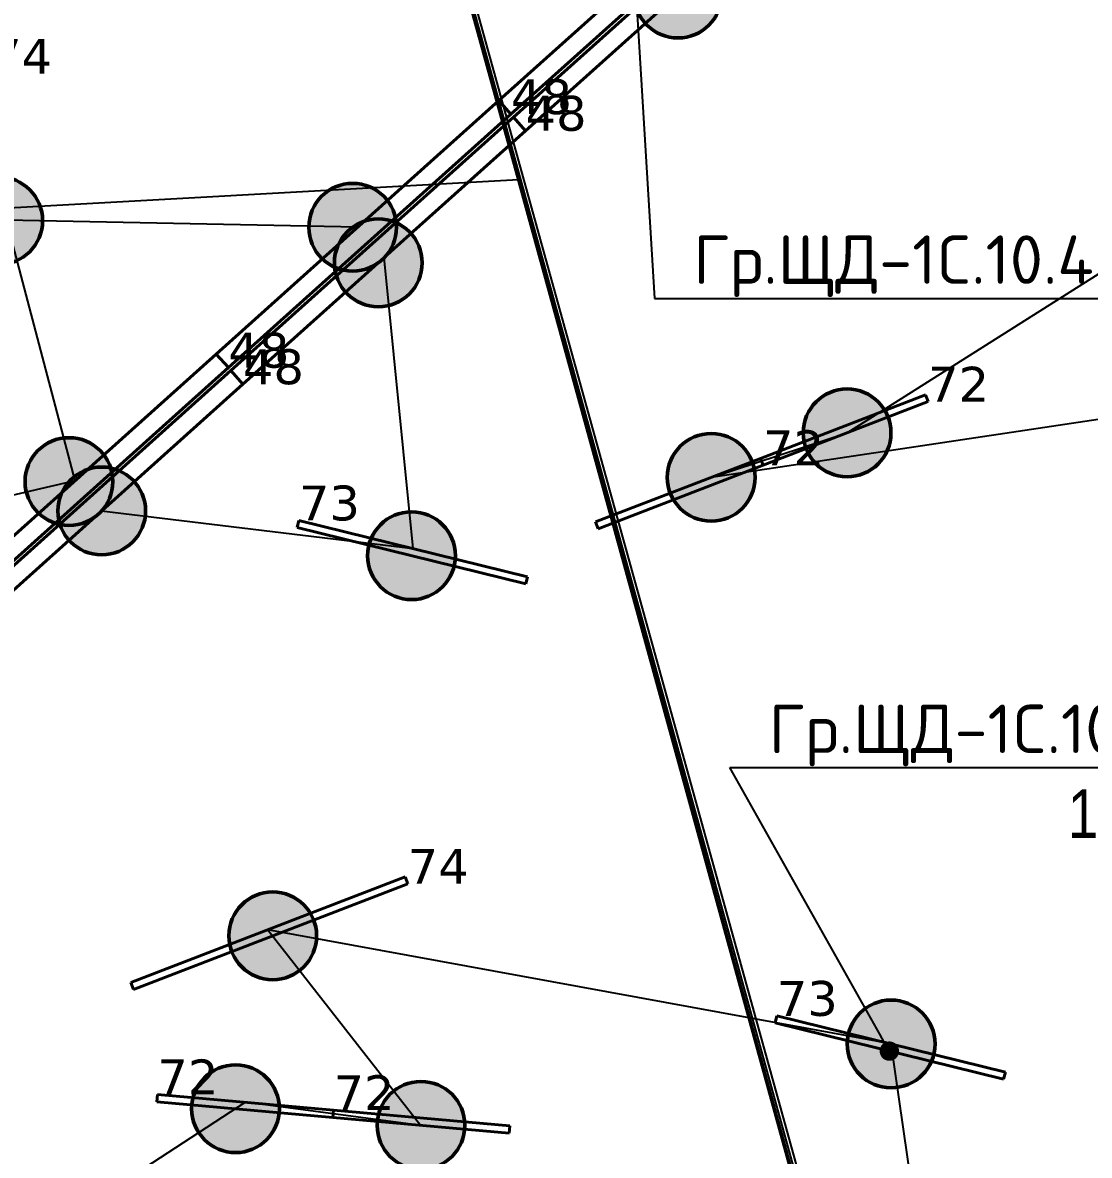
# Model space of a CAD drawing. Header units: millimetres. Extents: x -243740 to 150609, y -473655 to -165121.
# Drawn here: x 22105 to 27606, y -380475 to -374633 of the extents above; entities that cross this region are included whole.
import ezdxf
from ezdxf import colors
from ezdxf.entities.mleader import LeaderData, LeaderLine
from ezdxf.enums import TextEntityAlignment as Align
from ezdxf.math import Vec2, Vec3

# ---------------------------------------------------------------- set-up
doc = ezdxf.new("R2010")
doc.units = ezdxf.units.MM
doc.linetypes.add('Штрих', pattern=[6.35, 3.175, -3.175])
for name, color, linetype in [('_HMI', 6, 'Continuous'), ('_Гр.ЩД-1C.10.4.I10.1', 6, 'Continuous'), ('_Гр.ЩД-1C.10.4.I7.2', 6, 'Continuous'), ('_Гр.ЩД-1C.10.4.I7.3', 6, 'Continuous'), ('_Гр.ЩД-1C.10.4.I7.5', 6, 'Continuous'), ('_Гр.ЩД-1C.10.4.I7.6', 6, 'Continuous'), ('_Гр.ЩД-1C.10.4.I8.5', 6, 'Continuous'), ('_Гр.ЩД-1C.10.4.I9.2', 6, 'Continuous'), ('_Гр.ЩД-1C.10.4.I9.3', 6, 'Continuous'), ('_Гр.ЩД-1C.10.4.I9.6', 6, 'Continuous'), ('Вставка', 252, 'Continuous')]:
    doc.layers.add(name, color=color, linetype=linetype)
for name, color, linetype, lineweight in [('_освещение_dali', 3, 'Continuous', 50), ('A-ANNO-DIMS', 7, 'Continuous', 9), ('DLX_FL1_LUM 222', 5, 'Continuous', 40), ('DLX_LUM 12', 5, 'Continuous', 40), ('DLX_LUM 6', 5, 'Continuous', 40), ('DLX_LUM 9', 5, 'Continuous', 40), ('АР_монолит', 252, 'Continuous', 50)]:
    doc.layers.add(name, color=color, linetype=linetype, lineweight=lineweight)
doc.styles.add('GOST 2.304', font='')
doc.styles.add('ISOCPEUR', font='isocpeur.ttf')
doc.styles.get("Standard").update_dxf_attribs({"font": 'ARIALN.TTF'})
doc.styles.add('TableTextStyle', font='')
doc.styles.get('GOST 2.304').set_extended_font_data('GOST Common')
doc.styles.get('TableTextStyle').set_extended_font_data('VERDANA.TTF')
doc.linetypes.add('Truba', pattern='A,3e-05,[4,MSH_7,S=1,R=0,X=0,Y=0],-3.022072', length=3.022102)
doc.dimstyles.new('М-200', dxfattribs={"dimtxt": 400, "dimasz": 160, "dimexe": 200, "dimexo": 400, "dimgap": 50, "dimtad": 1, "dimdec": 0, "dimzin": 0, "dimdsep": 46, "dimtxsty": 'GOST 2.304', "dimblk": 'ARCHTICK', "dimcen": 180, "dimdle": 200, "dimadec": 0, "dimazin": 0, "dimtfac": 1, "dimtdec": 0, "dimtmove": 1, "dimatfit": 0, "dimfxl": 1, "dimtolj": 1, "dimtzin": 0, "dimarcsym": 0})

# ---------------------------------------------------------------- blocks, each defined once
blk = doc.blocks.new('_ArchTick')
at = {"color": 0, "linetype": 'ByBlock', "const_width": 0.15}
blk.add_lwpolyline([(-0.5, -0.5), (0.5, 0.5)], dxfattribs=at)
blk = doc.blocks.new('*D46')
at = {"layer": 'A-ANNO-DIMS', "color": 0, "lineweight": -2, "transparency": 16777216}
blk.add_arc((-165703.8, -113309.3), 107894.2, 269.999998, 325.999999, dxfattribs=at)
at = {"layer": 'Defpoints', "color": 0, "lineweight": 30, "transparency": 16777216}
for p in [(-165703.8, -113309.3), (-165703.8, -113309.3), (-75741.3, -173989.8), (-131171, -215527.9), (-165703.8, -221903.3)]:
    blk.add_point(p, dxfattribs=at)
at = {"layer": 'A-ANNO-DIMS', "color": 0, "lineweight": -2, "transparency": 16777216, "xscale": 160, "yscale": 160, "zscale": 160}
for p, rotation in [((-76255.4, -173643), 55.99999895826774), ((-165703.8, -221203.5), 179.9999981265246)]:
    blk.add_blockref('_ArchTick', p, dxfattribs=dict(at, rotation=rotation))
at = {"layer": 'A-ANNO-DIMS', "color": 0, "transparency": 16777216, "insert": (-114299.5, -207822), "char_height": 400, "attachment_point": 5, "rotation": 28.54122, "style": 'GOST 2.304'}
blk.add_mtext('\\A1;56,0%%D', dxfattribs=at)
blk = doc.blocks.new('A$Caabd1818')
at = {"layer": 'DLX_FL1_LUM 222'}
for points in [[(20590.8, 22487, 0), (22048.4, 23794.4, 0)], [(22048.4, 23794.4, 0), (20590.8, 22487, 0)], [(22048.4, 23794.4, 0), (20590.8, 22487, 0)], [(20590.8, 22487, 0), (22048.4, 23794.4, 0)], [(22111.1, 23724.5, 0), (20653.6, 22417, 0)], [(20653.6, 22417, 0), (22111.1, 23724.5, 0)], [(20653.6, 22417, 0), (22111.1, 23724.5, 0)], [(22111.1, 23724.5, 0), (20653.6, 22417, 0)], [(20666.4, 22401.6, 0), (22123.9, 23709, 0)], [(22123.9, 23709, 0), (20666.4, 22401.6, 0)], [(22123.9, 23709, 0), (20666.4, 22401.6, 0)], [(20666.4, 22401.6, 0), (22123.9, 23709, 0)], [(22186.7, 23639.1, 0), (20729.1, 22331.6, 0)], [(20729.1, 22331.6, 0), (22186.7, 23639.1, 0)], [(20729.1, 22331.6, 0), (22186.7, 23639.1, 0)], [(22186.7, 23639.1, 0), (20729.1, 22331.6, 0)], [(19133.3, 21179.6, 0), (20590.8, 22487, 0)], [(20590.8, 22487, 0), (19133.3, 21179.6, 0)], [(20590.8, 22487, 0), (19133.3, 21179.6, 0)], [(19133.3, 21179.6, 0), (20590.8, 22487, 0)], [(20590.8, 22487, 0), (20590.8, 22487, 0)], [(20653.6, 22417, 0), (20590.8, 22487, 0)], [(20590.8, 22487, 0), (20590.8, 22487, 0)], [(20590.8, 22487, 0), (20653.6, 22417, 0)], [(20590.8, 22487, 0), (20653.6, 22417, 0)], [(20653.6, 22417, 0), (20590.8, 22487, 0)], [(20590.8, 22487, 0), (20590.8, 22487, 0)], [(20590.8, 22487, 0), (20653.6, 22417, 0)], [(20653.6, 22417, 0), (20590.8, 22487, 0)], [(20590.8, 22487, 0), (20590.8, 22487, 0)], [(20653.6, 22417, 0), (20590.8, 22487, 0)], [(20590.8, 22487, 0), (20653.6, 22417, 0)], [(20653.6, 22417, 0), (19196.1, 21109.6, 0)], [(19196.1, 21109.6, 0), (20653.6, 22417, 0)], [(19196.1, 21109.6, 0), (20653.6, 22417, 0)], [(20653.6, 22417, 0), (19196.1, 21109.6, 0)], [(19208.9, 21094.2, 0), (20666.4, 22401.6, 0)], [(20666.4, 22401.6, 0), (19208.9, 21094.2, 0)], [(20666.4, 22401.6, 0), (19208.9, 21094.2, 0)], [(19208.9, 21094.2, 0), (20666.4, 22401.6, 0)], [(20653.6, 22417, 0), (20653.6, 22417, 0)], [(20653.6, 22417, 0), (20653.6, 22417, 0)], [(20653.6, 22417, 0), (20653.6, 22417, 0)], [(20653.6, 22417, 0), (20653.6, 22417, 0)], [(20666.4, 22401.6, 0), (20666.4, 22401.6, 0)], [(20729.1, 22331.6, 0), (20666.4, 22401.6, 0)], [(20666.4, 22401.6, 0), (20666.4, 22401.6, 0)], [(20666.4, 22401.6, 0), (20729.1, 22331.6, 0)], [(20666.4, 22401.6, 0), (20729.1, 22331.6, 0)], [(20729.1, 22331.6, 0), (20666.4, 22401.6, 0)], [(20666.4, 22401.6, 0), (20666.4, 22401.6, 0)], [(20666.4, 22401.6, 0), (20729.1, 22331.6, 0)], [(20729.1, 22331.6, 0), (20666.4, 22401.6, 0)], [(20666.4, 22401.6, 0), (20666.4, 22401.6, 0)], [(20729.1, 22331.6, 0), (20666.4, 22401.6, 0)], [(20666.4, 22401.6, 0), (20729.1, 22331.6, 0)], [(20729.1, 22331.6, 0), (19271.6, 21024.2, 0)], [(19271.6, 21024.2, 0), (20729.1, 22331.6, 0)], [(19271.6, 21024.2, 0), (20729.1, 22331.6, 0)], [(20729.1, 22331.6, 0), (19271.6, 21024.2, 0)], [(20729.1, 22331.6, 0), (20729.1, 22331.6, 0)], [(20729.1, 22331.6, 0), (20729.1, 22331.6, 0)], [(20729.1, 22331.6, 0), (20729.1, 22331.6, 0)], [(20729.1, 22331.6, 0), (20729.1, 22331.6, 0)], [(17675.8, 19872.1, 0), (19133.3, 21179.6, 0)], [(19133.3, 21179.6, 0), (17675.8, 19872.1, 0)], [(19133.3, 21179.6, 0), (17675.8, 19872.1, 0)], [(17675.8, 19872.1, 0), (19133.3, 21179.6, 0)], [(19133.3, 21179.6, 0), (19133.3, 21179.6, 0)], [(19196.1, 21109.6, 0), (19133.3, 21179.6, 0)], [(19133.3, 21179.6, 0), (19133.3, 21179.6, 0)], [(19133.3, 21179.6, 0), (19196.1, 21109.6, 0)], [(19133.3, 21179.6, 0), (19196.1, 21109.6, 0)], [(19196.1, 21109.6, 0), (19133.3, 21179.6, 0)], [(19133.3, 21179.6, 0), (19133.3, 21179.6, 0)], [(19133.3, 21179.6, 0), (19196.1, 21109.6, 0)], [(19196.1, 21109.6, 0), (19133.3, 21179.6, 0)], [(19133.3, 21179.6, 0), (19133.3, 21179.6, 0)], [(19196.1, 21109.6, 0), (19133.3, 21179.6, 0)], [(19133.3, 21179.6, 0), (19196.1, 21109.6, 0)], [(19196.1, 21109.6, 0), (17738.6, 19802.2, 0)], [(17738.6, 19802.2, 0), (19196.1, 21109.6, 0)], [(17738.6, 19802.2, 0), (19196.1, 21109.6, 0)], [(19196.1, 21109.6, 0), (17738.6, 19802.2, 0)], [(17751.3, 19786.7, 0), (19208.9, 21094.2, 0)], [(19208.9, 21094.2, 0), (17751.3, 19786.7, 0)], [(19208.9, 21094.2, 0), (17751.3, 19786.7, 0)], [(17751.3, 19786.7, 0), (19208.9, 21094.2, 0)], [(19196.1, 21109.6, 0), (19196.1, 21109.6, 0)], [(19196.1, 21109.6, 0), (19196.1, 21109.6, 0)], [(19196.1, 21109.6, 0), (19196.1, 21109.6, 0)], [(19196.1, 21109.6, 0), (19196.1, 21109.6, 0)], [(19208.9, 21094.2, 0), (19208.9, 21094.2, 0)], [(19271.6, 21024.2, 0), (19208.9, 21094.2, 0)], [(19208.9, 21094.2, 0), (19208.9, 21094.2, 0)], [(19208.9, 21094.2, 0), (19271.6, 21024.2, 0)], [(19208.9, 21094.2, 0), (19271.6, 21024.2, 0)], [(19271.6, 21024.2, 0), (19208.9, 21094.2, 0)], [(19208.9, 21094.2, 0), (19208.9, 21094.2, 0)], [(19208.9, 21094.2, 0), (19271.6, 21024.2, 0)], [(19271.6, 21024.2, 0), (19208.9, 21094.2, 0)], [(19208.9, 21094.2, 0), (19208.9, 21094.2, 0)], [(19271.6, 21024.2, 0), (19208.9, 21094.2, 0)], [(19208.9, 21094.2, 0), (19271.6, 21024.2, 0)], [(19271.6, 21024.2, 0), (17814.1, 19716.8, 0)], [(17814.1, 19716.8, 0), (19271.6, 21024.2, 0)], [(17814.1, 19716.8, 0), (19271.6, 21024.2, 0)], [(19271.6, 21024.2, 0), (17814.1, 19716.8, 0)], [(19271.6, 21024.2, 0), (19271.6, 21024.2, 0)], [(19271.6, 21024.2, 0), (19271.6, 21024.2, 0)], [(19271.6, 21024.2, 0), (19271.6, 21024.2, 0)], [(19271.6, 21024.2, 0), (19271.6, 21024.2, 0)]]:
    blk.add_polyline3d(points, dxfattribs=at)
at = {"layer": 'DLX_LUM 12'}
for points in [[(18693.2, 17937.5, 0), (20107.8, 18482.7, 0)], [(20107.8, 18482.7, 0), (18693.2, 17937.5, 0)], [(20107.8, 18482.7, 0), (18693.2, 17937.5, 0)], [(18693.2, 17937.5, 0), (20107.8, 18482.7, 0)], [(20107.8, 18482.7, 0), (20107.8, 18482.7, 0)], [(20107.8, 18482.7, 0), (20121.4, 18447.2, 0)], [(20121.4, 18447.2, 0), (20107.8, 18482.7, 0)], [(20107.8, 18482.7, 0), (20107.8, 18482.7, 0)], [(20121.4, 18447.2, 0), (20107.8, 18482.7, 0)], [(20107.8, 18482.7, 0), (20121.4, 18447.2, 0)], [(20121.4, 18447.2, 0), (18706.8, 17902.1, 0)], [(18706.8, 17902.1, 0), (20121.4, 18447.2, 0)], [(18706.8, 17902.1, 0), (20121.4, 18447.2, 0)], [(20121.4, 18447.2, 0), (18706.8, 17902.1, 0)], [(20121.4, 18447.2, 0), (20121.4, 18447.2, 0)], [(20121.4, 18447.2, 0), (20121.4, 18447.2, 0)], [(18706.8, 17902.1, 0), (18693.2, 17937.5, 0)], [(18693.2, 17937.5, 0), (18693.2, 17937.5, 0)], [(18693.2, 17937.5, 0), (18706.8, 17902.1, 0)], [(18693.2, 17937.5, 0), (18693.2, 17937.5, 0)], [(18693.2, 17937.5, 0), (18706.8, 17902.1, 0)], [(18706.8, 17902.1, 0), (18693.2, 17937.5, 0)], [(18706.8, 17902.1, 0), (18706.8, 17902.1, 0)], [(18706.8, 17902.1, 0), (18706.8, 17902.1, 0)]]:
    blk.add_polyline3d(points, dxfattribs=at)
at = {"layer": 'DLX_LUM 6'}
for points in [[(19551.3, 20284.6, 0), (19560.4, 20321.5, 0)], [(19560.4, 20321.5, 0), (19551.3, 20284.6, 0)], [(19560.4, 20321.5, 0), (19551.3, 20284.6, 0)], [(19551.3, 20284.6, 0), (19560.4, 20321.5, 0)], [(20730.1, 19994.4, 0), (19551.3, 20284.6, 0)], [(19551.3, 20284.6, 0), (19551.3, 20284.6, 0)], [(19551.3, 20284.6, 0), (20730.1, 19994.4, 0)], [(19551.3, 20284.6, 0), (19551.3, 20284.6, 0)], [(19551.3, 20284.6, 0), (20730.1, 19994.4, 0)], [(20730.1, 19994.4, 0), (19551.3, 20284.6, 0)], [(19560.4, 20321.5, 0), (19560.4, 20321.5, 0)], [(19560.4, 20321.5, 0), (20739.2, 20031.3, 0)], [(20739.2, 20031.3, 0), (19560.4, 20321.5, 0)], [(19560.4, 20321.5, 0), (19560.4, 20321.5, 0)], [(20739.2, 20031.3, 0), (19560.4, 20321.5, 0)], [(19560.4, 20321.5, 0), (20739.2, 20031.3, 0)], [(20739.2, 20031.3, 0), (20730.1, 19994.4, 0)], [(20730.1, 19994.4, 0), (20739.2, 20031.3, 0)], [(20730.1, 19994.4, 0), (20739.2, 20031.3, 0)], [(20739.2, 20031.3, 0), (20730.1, 19994.4, 0)], [(20730.1, 19994.4, 0), (20730.1, 19994.4, 0)], [(20730.1, 19994.4, 0), (20730.1, 19994.4, 0)], [(20739.2, 20031.3, 0), (20739.2, 20031.3, 0)], [(20739.2, 20031.3, 0), (20739.2, 20031.3, 0)], [(22015.7, 17729.1, 0), (22024.7, 17766, 0)], [(22024.7, 17766, 0), (22015.7, 17729.1, 0)], [(22024.7, 17766, 0), (22015.7, 17729.1, 0)], [(22015.7, 17729.1, 0), (22024.7, 17766, 0)], [(22024.7, 17766, 0), (22024.7, 17766, 0)], [(22024.7, 17766, 0), (23203.5, 17475.8, 0)], [(23203.5, 17475.8, 0), (22024.7, 17766, 0)], [(22024.7, 17766, 0), (22024.7, 17766, 0)], [(23203.5, 17475.8, 0), (22024.7, 17766, 0)], [(22024.7, 17766, 0), (23203.5, 17475.8, 0)], [(23194.4, 17438.9, 0), (22015.7, 17729.1, 0)], [(22015.7, 17729.1, 0), (22015.7, 17729.1, 0)], [(22015.7, 17729.1, 0), (23194.4, 17438.9, 0)], [(22015.7, 17729.1, 0), (22015.7, 17729.1, 0)], [(22015.7, 17729.1, 0), (23194.4, 17438.9, 0)], [(23194.4, 17438.9, 0), (22015.7, 17729.1, 0)], [(23203.5, 17475.8, 0), (23194.4, 17438.9, 0)], [(23194.4, 17438.9, 0), (23203.5, 17475.8, 0)], [(23194.4, 17438.9, 0), (23203.5, 17475.8, 0)], [(23203.5, 17475.8, 0), (23194.4, 17438.9, 0)], [(23203.5, 17475.8, 0), (23203.5, 17475.8, 0)], [(23203.5, 17475.8, 0), (23203.5, 17475.8, 0)], [(23194.4, 17438.9, 0), (23194.4, 17438.9, 0)], [(23194.4, 17438.9, 0), (23194.4, 17438.9, 0)]]:
    blk.add_polyline3d(points, dxfattribs=at)
at = {"layer": 'DLX_LUM 9'}
for points in [[(21940.1, 20641.6, 0), (22791.1, 20969.5, 0)], [(22791.1, 20969.5, 0), (21940.1, 20641.6, 0)], [(22791.1, 20969.5, 0), (21940.1, 20641.6, 0)], [(21940.1, 20641.6, 0), (22791.1, 20969.5, 0)], [(22804.8, 20934.1, 0), (21953.8, 20606.1, 0)], [(21953.8, 20606.1, 0), (22804.8, 20934.1, 0)], [(21953.8, 20606.1, 0), (22804.8, 20934.1, 0)], [(22804.8, 20934.1, 0), (21953.8, 20606.1, 0)], [(22791.1, 20969.5, 0), (22791.1, 20969.5, 0)], [(22791.1, 20969.5, 0), (22804.8, 20934.1, 0)], [(22804.8, 20934.1, 0), (22791.1, 20969.5, 0)], [(22791.1, 20969.5, 0), (22791.1, 20969.5, 0)], [(22804.8, 20934.1, 0), (22791.1, 20969.5, 0)], [(22791.1, 20969.5, 0), (22804.8, 20934.1, 0)], [(22804.8, 20934.1, 0), (22804.8, 20934.1, 0)], [(22804.8, 20934.1, 0), (22804.8, 20934.1, 0)], [(21089.1, 20313.6, 0), (21940.1, 20641.6, 0)], [(21940.1, 20641.6, 0), (21089.1, 20313.6, 0)], [(21940.1, 20641.6, 0), (21089.1, 20313.6, 0)], [(21089.1, 20313.6, 0), (21940.1, 20641.6, 0)], [(21940.1, 20641.6, 0), (21940.1, 20641.6, 0)], [(21940.1, 20641.6, 0), (21953.8, 20606.1, 0)], [(21953.8, 20606.1, 0), (21940.1, 20641.6, 0)], [(21940.1, 20641.6, 0), (21940.1, 20641.6, 0)], [(21953.8, 20606.1, 0), (21940.1, 20641.6, 0)], [(21940.1, 20641.6, 0), (21953.8, 20606.1, 0)], [(21953.8, 20606.1, 0), (21940.1, 20641.6, 0)], [(21940.1, 20641.6, 0), (21940.1, 20641.6, 0)], [(21940.1, 20641.6, 0), (21953.8, 20606.1, 0)], [(21940.1, 20641.6, 0), (21940.1, 20641.6, 0)], [(21940.1, 20641.6, 0), (21953.8, 20606.1, 0)], [(21953.8, 20606.1, 0), (21940.1, 20641.6, 0)], [(21953.8, 20606.1, 0), (21102.8, 20278.2, 0)], [(21102.8, 20278.2, 0), (21953.8, 20606.1, 0)], [(21102.8, 20278.2, 0), (21953.8, 20606.1, 0)], [(21953.8, 20606.1, 0), (21102.8, 20278.2, 0)], [(21953.8, 20606.1, 0), (21953.8, 20606.1, 0)], [(21953.8, 20606.1, 0), (21953.8, 20606.1, 0)], [(21953.8, 20606.1, 0), (21953.8, 20606.1, 0)], [(21953.8, 20606.1, 0), (21953.8, 20606.1, 0)], [(21102.8, 20278.2, 0), (21089.1, 20313.6, 0)], [(21089.1, 20313.6, 0), (21089.1, 20313.6, 0)], [(21089.1, 20313.6, 0), (21102.8, 20278.2, 0)], [(21089.1, 20313.6, 0), (21089.1, 20313.6, 0)], [(21089.1, 20313.6, 0), (21102.8, 20278.2, 0)], [(21102.8, 20278.2, 0), (21089.1, 20313.6, 0)], [(21102.8, 20278.2, 0), (21102.8, 20278.2, 0)], [(21102.8, 20278.2, 0), (21102.8, 20278.2, 0)], [(18827, 17323.2, 0), (18830.4, 17361, 0)], [(18830.4, 17361, 0), (18827, 17323.2, 0)], [(18830.4, 17361, 0), (18827, 17323.2, 0)], [(18827, 17323.2, 0), (18830.4, 17361, 0)], [(18830.4, 17361, 0), (18830.4, 17361, 0)], [(18830.4, 17361, 0), (19738.8, 17279.7, 0)], [(19738.8, 17279.7, 0), (18830.4, 17361, 0)], [(18830.4, 17361, 0), (18830.4, 17361, 0)], [(19738.8, 17279.7, 0), (18830.4, 17361, 0)], [(18830.4, 17361, 0), (19738.8, 17279.7, 0)], [(19735.4, 17241.8, 0), (18827, 17323.2, 0)], [(18827, 17323.2, 0), (18827, 17323.2, 0)], [(18827, 17323.2, 0), (19735.4, 17241.8, 0)], [(18827, 17323.2, 0), (18827, 17323.2, 0)], [(18827, 17323.2, 0), (19735.4, 17241.8, 0)], [(19735.4, 17241.8, 0), (18827, 17323.2, 0)], [(19738.8, 17279.7, 0), (19735.4, 17241.8, 0)], [(19735.4, 17241.8, 0), (19738.8, 17279.7, 0)], [(19735.4, 17241.8, 0), (19738.8, 17279.7, 0)], [(19738.8, 17279.7, 0), (19735.4, 17241.8, 0)], [(19735.4, 17241.8, 0), (19738.8, 17279.7, 0)], [(19738.8, 17279.7, 0), (19735.4, 17241.8, 0)], [(19738.8, 17279.7, 0), (19735.4, 17241.8, 0)], [(19735.4, 17241.8, 0), (19738.8, 17279.7, 0)], [(19735.4, 17241.8, 0), (19735.4, 17241.8, 0)], [(19735.4, 17241.8, 0), (19735.4, 17241.8, 0)], [(20643.7, 17160.5, 0), (19735.4, 17241.8, 0)], [(19735.4, 17241.8, 0), (19735.4, 17241.8, 0)], [(19735.4, 17241.8, 0), (20643.7, 17160.5, 0)], [(19735.4, 17241.8, 0), (19735.4, 17241.8, 0)], [(19735.4, 17241.8, 0), (20643.7, 17160.5, 0)], [(20643.7, 17160.5, 0), (19735.4, 17241.8, 0)], [(19738.8, 17279.7, 0), (19738.8, 17279.7, 0)], [(19738.8, 17279.7, 0), (19738.8, 17279.7, 0)], [(19738.8, 17279.7, 0), (19738.8, 17279.7, 0)], [(19738.8, 17279.7, 0), (20647.1, 17198.3, 0)], [(20647.1, 17198.3, 0), (19738.8, 17279.7, 0)], [(19738.8, 17279.7, 0), (19738.8, 17279.7, 0)], [(20647.1, 17198.3, 0), (19738.8, 17279.7, 0)], [(19738.8, 17279.7, 0), (20647.1, 17198.3, 0)], [(20647.1, 17198.3, 0), (20643.7, 17160.5, 0)], [(20643.7, 17160.5, 0), (20647.1, 17198.3, 0)], [(20643.7, 17160.5, 0), (20647.1, 17198.3, 0)], [(20647.1, 17198.3, 0), (20643.7, 17160.5, 0)], [(20647.1, 17198.3, 0), (20647.1, 17198.3, 0)], [(20647.1, 17198.3, 0), (20647.1, 17198.3, 0)], [(20643.7, 17160.5, 0), (20643.7, 17160.5, 0)], [(20643.7, 17160.5, 0), (20643.7, 17160.5, 0)]]:
    blk.add_polyline3d(points, dxfattribs=at)
blk = doc.blocks.new('A$Cab2378fa')
at = {"lineweight": 25}
h = blk.add_hatch(color=0, dxfattribs=at)
h.paths.add_polyline_path([(162.3, -156.8, 0.442338), (147.8, 177.8), (0, 0)])
h.paths.add_polyline_path([(-141.6, -170.3), (0, 0), (-163.2, 157.6, 0.430096)])
at = {"lineweight": 25, "true_color": 0xfff5f5}
h = blk.add_hatch(color=7, dxfattribs=at)
h.dxf.hatch_style = 1
h.paths.add_polyline_path([(0, 0), (-141.6, -170.3, 0.174923), (3, -222.4, 0.197808), (162.3, -156.8)])
h.paths.add_polyline_path([(-163.2, 157.6), (0, 0), (147.8, 177.8, 0.175398), (3, 230.2, 0.209014)])
blk.add_circle((3, 3.9), 226.3)
blk = doc.blocks.new('_Dot')
at = {"color": 0, "linetype": 'ByBlock', "lineweight": -2}
blk.add_line((-0.5, 0), (-1, 0), dxfattribs=at)
at = {"color": 0, "linetype": 'ByBlock', "const_width": 0.5}
blk.add_lwpolyline([(-0.25, 0, 1), (0.25, 0, 1)], format="xyb", close=True, dxfattribs=at)
blk = doc.blocks.new('Оси200')
at = {"layer": 'A-ANNO-DIMS'}
dim = blk.add_angular_dim_2l(base=(-131171, -215527.9), line1=((-165703.8, -113309.3), (-75741.3, -173989.8)), line2=((-165703.8, -113309.3), (-165703.8, -221903.3)), text='56,0%%D', dimstyle='М-200', override={"dimadec": 2, "dimtmove": 2}, dxfattribs=at)
dim.commit()
dim.dimension.update_dxf_attribs({"geometry": '*D46', "text_midpoint": (-114299.5, -207822), "dimtype": 130})
blk = doc.blocks.new('A$C010e0e93')
at = {"layer": 'A-ANNO-DIMS'}
blk.add_blockref('Оси200', (404603.7, 213803.6), dxfattribs=at)

msp = doc.modelspace()

# ---------------------------------------------------------------- block references
at = {"layer": 'Вставка', "linetype": 'Truba', "lineweight": 30, "ltscale": 100}
msp.add_blockref('A$C010e0e93', (-234640, -397437.2), dxfattribs=at)

# ---------------------------------------------------------------- next in the draw order: linework, layer by layer
at = {"layer": '_HMI', "ltscale": 100}
for points in [[(9098.7, -331149.3), (12250.9, -330438.3), (28523.4, -389441.5)], [(9449.4, -345146.6), (16018.6, -344104.3), (28517.8, -389435.3)], [(7387.6, -373777.8), (7387.6, -375144), (24078.1, -373333.7), (28500.4, -389381.8)]]:
    msp.add_lwpolyline(points, dxfattribs=at)
at = {"layer": '_Гр.ЩД-1C.10.4.I10.1', "ltscale": 100}
msp.add_lwpolyline([(28523.4, -389381.8), (8163.4, -315632.4)], dxfattribs=at)
at = {"layer": '_Гр.ЩД-1C.10.4.I7.2', "ltscale": 100}
msp.add_lwpolyline([(30221.9, -376294.7), (25655.8, -376978.1), (26356.6, -376748.7), (28502, -375392.6)], dxfattribs=at)
at = {"layer": '_Гр.ЩД-1C.10.4.I7.3', "ltscale": 100}
for points in [[(21062, -378452.5), (22512.5, -377151.3), (24119.5, -377345.4), (23970.1, -375843.9), (25484.4, -374485.4), (25289.3, -374381.1), (23831.8, -375688.5), (22019.3, -375650.7), (22374.2, -376995.9), (22374.2, -376995.9), (20006, -377548.3)], [(28523.4, -389381.8), (27274.6, -384681.4), (26583.8, -379900.9), (23370.1, -379311.7), (24159.2, -380320.6), (23254.3, -380201.4), (20804.9, -381799)]]:
    msp.add_lwpolyline(points, dxfattribs=at)
at = {"layer": '_Гр.ЩД-1C.10.4.I7.5', "ltscale": 100}
msp.add_lwpolyline([(15815.7, -375932.7), (24662.2, -375441.4), (28503.5, -389381.8)], dxfattribs=at)
at = {"layer": '_Гр.ЩД-1C.10.4.I7.6', "ltscale": 100}
msp.add_lwpolyline([(20401.1, -359960.5), (28508, -389445.1)], dxfattribs=at)
at = {"layer": '_Гр.ЩД-1C.10.4.I8.5', "ltscale": 100}
msp.add_lwpolyline([(17830.3, -350648.4), (28503.5, -389381.8)], dxfattribs=at)
at = {"layer": '_Гр.ЩД-1C.10.4.I9.2', "ltscale": 100}
msp.add_lwpolyline([(15435.3, -341988.9), (28543.9, -389381.8)], dxfattribs=at)
at = {"layer": '_Гр.ЩД-1C.10.4.I9.3', "ltscale": 100}
msp.add_lwpolyline([(13422.1, -334687.7), (28503.5, -389381.8)], dxfattribs=at)
at = {"layer": '_Гр.ЩД-1C.10.4.I9.6', "ltscale": 100}
msp.add_lwpolyline([(11373.7, -327260.7), (28523.4, -389441.5)], dxfattribs=at)

# ---------------------------------------------------------------- next in the draw order: block references
at = {"layer": '_освещение_dali', "color": 5, "ltscale": 100}
for p in [(25481.5, -374489.3), (21978.6, -375658.4), (23803.9, -375691.9), (23936.2, -375875.5), (26353.7, -376752.6), (22341, -377003.7), (25652.9, -376982), (22509.6, -377155.2), (24107.5, -377386.2), (23391.7, -379346.9), (26580.9, -379904.8), (23199.9, -380238.9), (24156.3, -380324.5)]:
    msp.add_blockref('A$Cab2378fa', p, dxfattribs=at)
at = {"layer": 'Defpoints', "linetype": 'Truba', "ltscale": 100}
msp.add_blockref('A$Caabd1818', (3969.7, -397521.8), dxfattribs=at)

# ---------------------------------------------------------------- next in the draw order: texts
at = {"layer": '_Гр.ЩД-1C.10.4.I7.3', "ltscale": 100}
msp.add_text('1.2.6', height=250, dxfattribs=at).set_placement((27812.4, -378912.8), align=Align.BOTTOM_CENTER)
at = {"layer": '_освещение_dali', "color": 132, "true_color": 0x00cdb9, "style": 'TableTextStyle'}
for s, p in [('74', (21942.5, -374896.6)), ('48', (24623.3, -375104.7)), ('48', (24698.8, -375190.2)), ('48', (23165.8, -376412.2)), ('48', (23241.3, -376497.6)), ('73', (23530.1, -377200.3)), ('74', (24091.1, -379074.6)), ('73', (25994.4, -379755.8)), ('72', (22800.1, -380160.7)), ('72', (23708.5, -380242.1))]:
    msp.add_text(s, height=180, dxfattribs=at).set_placement(p)
at = {"layer": '_освещение_dali', "color": 122, "true_color": 0x10d0ab, "style": 'TableTextStyle'}
for p in [(26774.5, -376587.7), (25923.5, -376915.7)]:
    msp.add_text('72', height=180, dxfattribs=at).set_placement(p)

# ---------------------------------------------------------------- next in the draw order: leaders
at = {"layer": '_Гр.ЩД-1C.10.4.I7.3', "ltscale": 100}
ml = msp.add_multileader_mtext('Standard', dxfattribs=at)
ml.set_content('Гр.ЩД-1C.10.4.I7.3', color=256, style='ISOCPEUR')
ml.set_leader_properties()
ml.set_arrow_properties(name='DOT')
ml.build(insert=Vec2(0, 0))
ml.multileader.update_dxf_attribs({"has_dogleg": 0, "text_left_attachment_type": 6, "text_right_attachment_type": 6, "arrow_head_size": 100})
ctx = ml.context
ctx.base_point, ctx.char_height, ctx.arrow_head_size, ctx.landing_gap_size, ctx.plane_origin = Vec3(25363.5, -376055), 250, 100, 200, Vec3(111402, -246776.4)
ctx.left_attachment, ctx.right_attachment = 6, 6
notes = []
notes.append((ctx, [(0, (1, 1, 0), (25355.5, -376055), (1, 0), 8, [(1, [(25264.2, -374433.2)], 0, [])])]))
ctx.mtext.insert, ctx.mtext.width, ctx.mtext.flow_direction = Vec3(25563.5, -375730), 2425, 5
ml = msp.add_multileader_mtext('Standard', dxfattribs=at)
ml.set_content('Гр.ЩД-1C.10.4.I7.3', color=256, style='ISOCPEUR')
ml.set_leader_properties()
ml.set_arrow_properties(name='DOT')
ml.build(insert=Vec2(0, 0))
ml.multileader.update_dxf_attribs({"has_dogleg": 0, "text_left_attachment_type": 6, "text_right_attachment_type": 6, "arrow_head_size": 100})
ctx = ml.context
ctx.base_point, ctx.char_height, ctx.arrow_head_size, ctx.landing_gap_size, ctx.plane_origin = Vec3(25752.5, -378475.4), 250, 100, 200, Vec3(111790.9, -249196.8)
ctx.left_attachment, ctx.right_attachment = 6, 6
notes.append((ctx, [(0, (1, 1, 0), (25744.5, -378475.4), (1, 0), 8, [(1, [(26574.7, -379937.8)], 0, [])])]))
ctx.mtext.insert, ctx.mtext.width, ctx.mtext.flow_direction = Vec3(25952.5, -378150.4), 2425, 5
for ctx, leaders in notes:
    for number, flags, end, landing, length, lines in leaders:
        leader = LeaderData()
        leader.index, (leader.has_last_leader_line, leader.has_dogleg_vector, leader.attachment_direction) = number, flags
        leader.last_leader_point, leader.dogleg_vector, leader.dogleg_length = Vec3(end), Vec3(landing), length
        for number, points, colour, breaks in lines:
            line = LeaderLine()
            line.index, line.vertices, line.color, line.breaks = number, Vec3.list(points), colors.encode_raw_color(colour), breaks
            leader.lines.append(line)
        ctx.leaders.append(leader)

doc.saveas('drawing.dxf')
